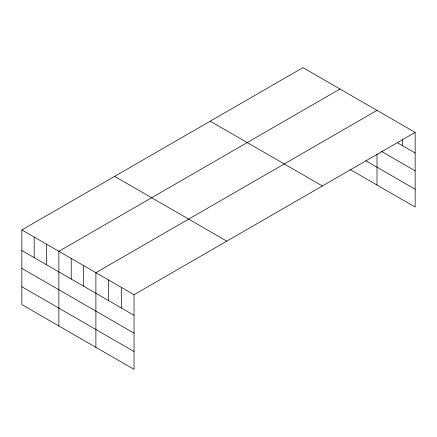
<?xml version="1.0" encoding="UTF-8"?>
<svg xmlns="http://www.w3.org/2000/svg" width="437" height="437" viewBox="0 0 437 437"><rect width="100%" height="100%" fill="white"/><g stroke="black" fill="none" stroke-linecap="round" stroke-linejoin="round"><path stroke-width="0.66" d="M415.15 132.406L302.961 67.637L21.85 229.933L21.85 304.594L134.039 369.363L134.039 294.702L415.15 132.406L415.15 207.067L349.977 169.436M339.986 89.011L58.869 251.308L58.869 325.969M377.005 110.381L95.894 272.683L95.894 347.344M397.233 142.664L415.15 153.01M381.632 151.497L415.15 170.845M365.84 160.761L415.15 189.226M210.197 121.191L322.38 185.965M114.62 176.373L226.803 241.148M21.85 229.933L134.039 294.702M21.85 250.538L134.039 315.306M21.85 268.378L134.039 333.147M21.85 286.754L134.039 351.528M402.433 139.021L402.433 145.668M377.005 154.272L377.005 185.042M121.322 287.366L121.322 307.965M108.605 280.024L108.605 300.623M83.554 265.559L83.554 286.159M71.215 258.431L71.215 279.035M46.53 244.185L46.53 264.784M34.19 237.056L34.19 257.661"/></g></svg>
